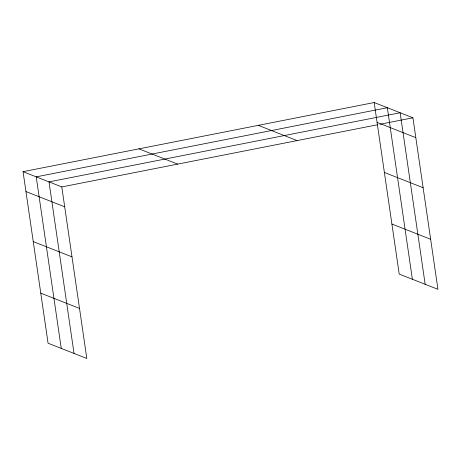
<?xml version="1.0" encoding="UTF-8"?>
<svg xmlns="http://www.w3.org/2000/svg" width="461" height="461" viewBox="0 0 461 461"><rect width="100%" height="100%" fill="white"/><g stroke="black" fill="none" stroke-linecap="round" stroke-linejoin="round"><path stroke-width="0.69" d="M23.05 171.671L61.791 186.924L86.818 358.468L48.077 343.215L23.05 171.671L374.182 102.532L412.923 117.786L437.95 289.329L399.209 274.076L374.182 102.532M61.791 186.924L377.813 124.701M379.916 124.286L412.923 117.786M377.086 122.419L415.828 137.672M384.388 172.466L423.129 187.719M258.31 125.346L297.051 140.599M391.908 224.029L430.649 239.282M138.922 148.857L177.664 164.11M25.949 191.557L64.69 206.81M33.25 241.604L71.991 256.858M40.775 293.167L79.517 308.421M425.163 284.299L400.142 112.755L49.004 181.888L74.031 353.431M412.382 279.262L387.355 107.718L36.223 176.857L61.25 348.401"/></g></svg>
